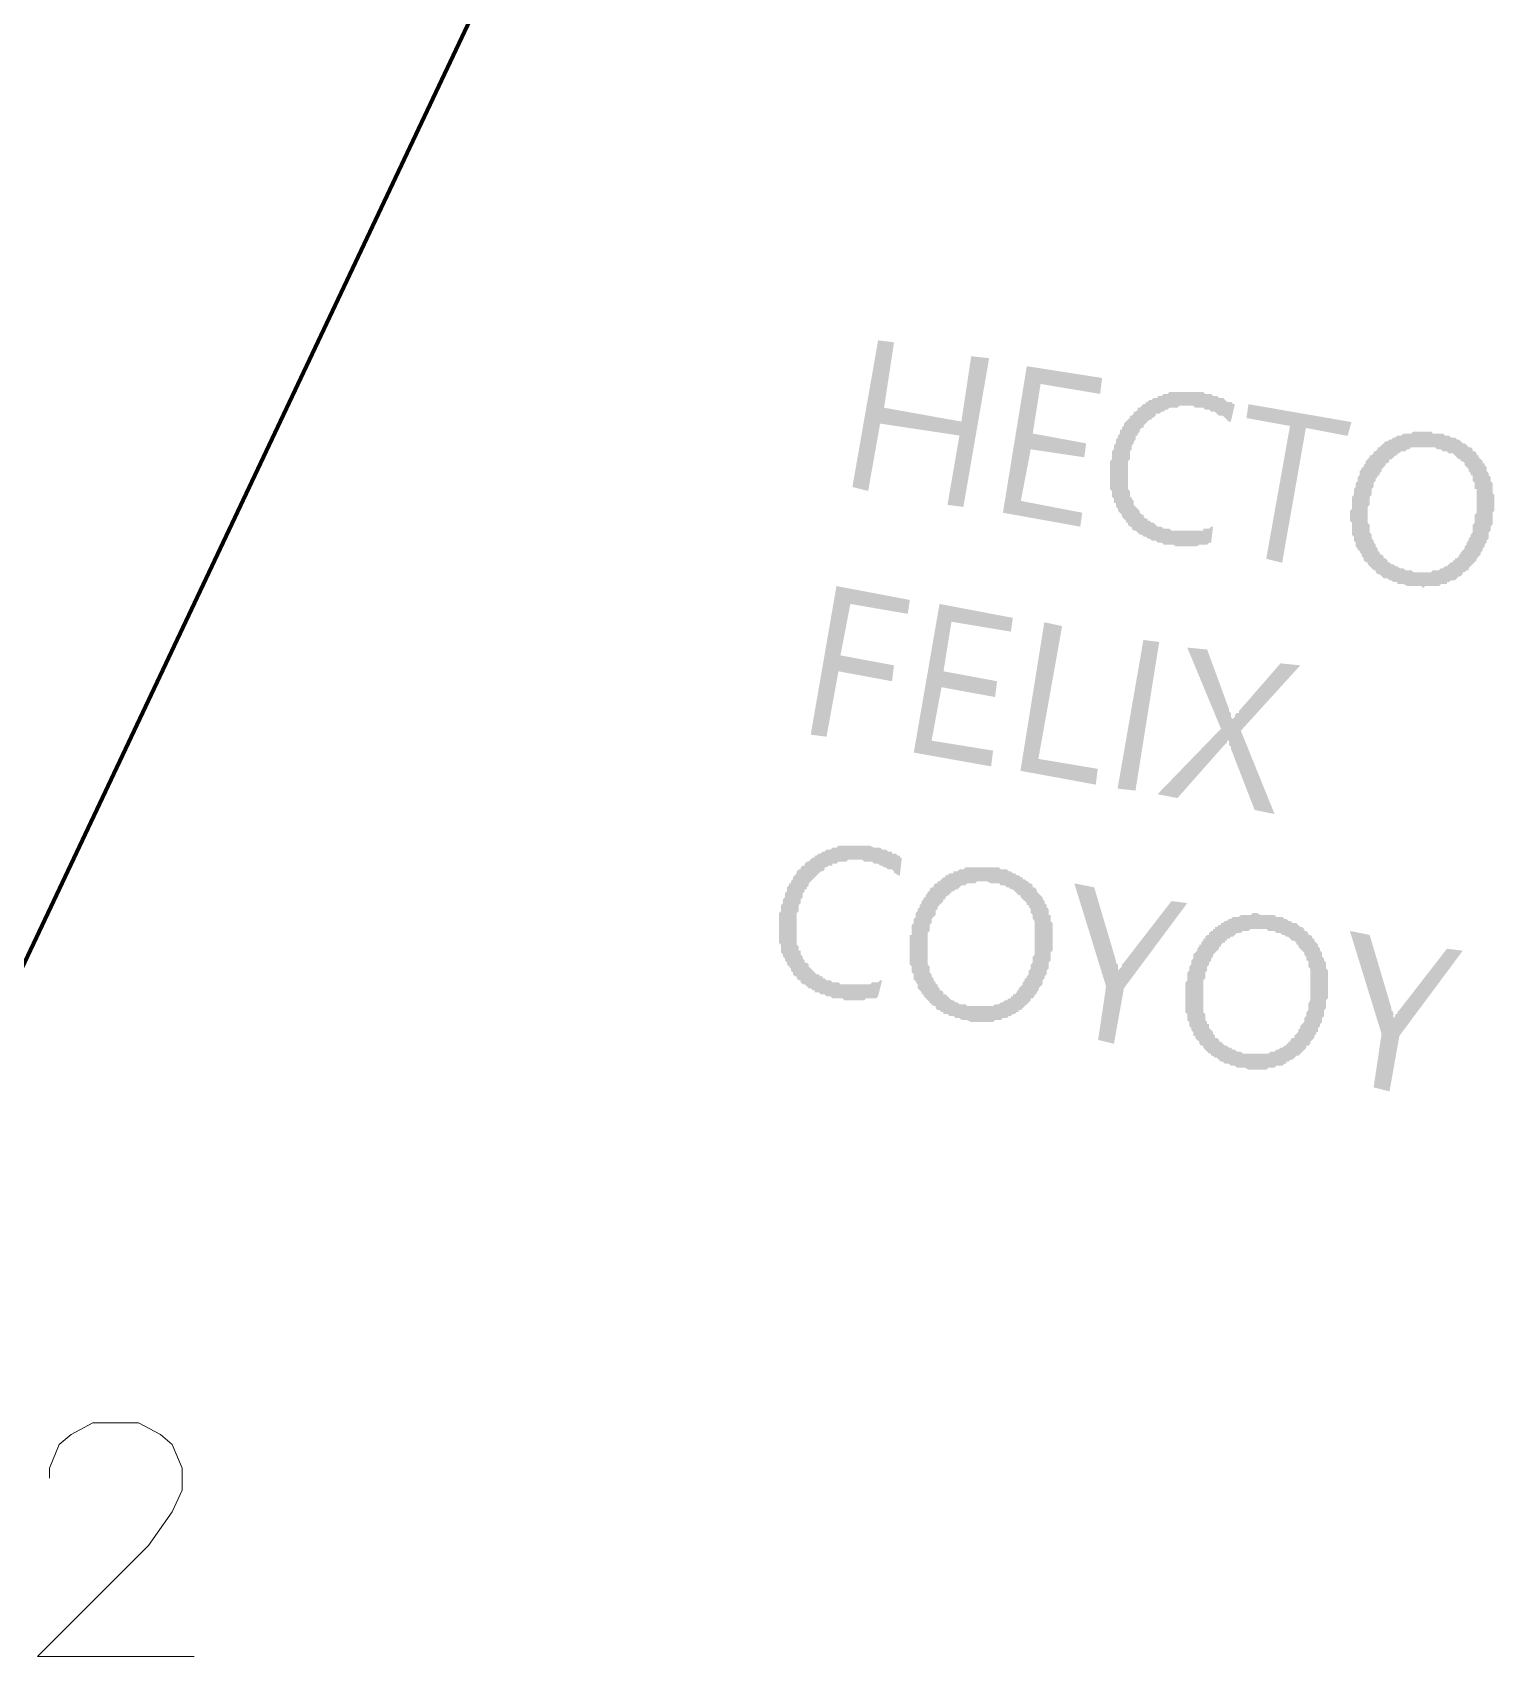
# Model space of a CAD drawing. Header units: millimetres. Extents: x 2402 to 2489, y 1845 to 1977.
# Drawn here: x 2460.9 to 2473.4, y 1920.85 to 1934.74 of the extents above; entities that cross this region are included whole.
import ezdxf

# ---------------------------------------------------------------- set-up
doc = ezdxf.new("R2010")
doc.units = ezdxf.units.MM
doc.layers.add('PDF_0', color=7, linetype='Continuous')
doc.layers.add('PDF_CVL_PUNTO_NUM', color=7, linetype='Continuous')

msp = doc.modelspace()

# ---------------------------------------------------------------- hatches: boundary and pattern name
at = {"layer": 'PDF_0', "transparency": 33554559}
for points in [[(2468.855, 1930.685), (2468.719, 1930.702), (2468.821, 1931.295), (2468.143, 1931.397), (2468.041, 1930.821), (2467.906, 1930.855), (2468.126, 1932.109), (2468.262, 1932.092), (2468.177, 1931.533), (2468.838, 1931.414), (2468.922, 1931.973), (2469.075, 1931.956)], [(2469.854, 1930.516), (2469.193, 1930.635), (2469.397, 1931.888), (2470.041, 1931.787), (2470.024, 1931.651), (2469.515, 1931.736), (2469.448, 1931.312), (2469.905, 1931.228), (2469.888, 1931.109), (2469.431, 1931.177), (2469.346, 1930.736), (2469.871, 1930.635)], [(2470.973, 1930.38), (2470.956, 1930.38), (2470.939, 1930.363), (2470.922, 1930.363), (2470.905, 1930.363), (2470.888, 1930.363), (2470.871, 1930.363), (2470.854, 1930.347), (2470.837, 1930.347), (2470.837, 1930.347), (2470.82, 1930.347), (2470.803, 1930.347), (2470.786, 1930.347), (2470.769, 1930.347), (2470.752, 1930.347), (2470.735, 1930.347), (2470.718, 1930.347), (2470.685, 1930.347), (2470.668, 1930.347), (2470.651, 1930.363), (2470.634, 1930.363), (2470.617, 1930.363), (2470.6, 1930.363), (2470.583, 1930.363), (2470.566, 1930.363), (2470.549, 1930.38), (2470.532, 1930.38), (2470.515, 1930.38), (2470.498, 1930.397), (2470.481, 1930.397), (2470.464, 1930.397), (2470.447, 1930.414), (2470.43, 1930.414), (2470.43, 1930.414), (2470.413, 1930.431), (2470.396, 1930.431), (2470.38, 1930.448), (2470.363, 1930.448), (2470.346, 1930.465), (2470.346, 1930.465), (2470.329, 1930.482), (2470.312, 1930.482), (2470.295, 1930.499), (2470.295, 1930.516), (2470.278, 1930.516), (2470.261, 1930.533), (2470.261, 1930.55), (2470.244, 1930.55), (2470.244, 1930.567), (2470.227, 1930.584), (2470.21, 1930.601), (2470.21, 1930.601), (2470.21, 1930.618), (2470.193, 1930.635), (2470.193, 1930.635), (2470.176, 1930.651), (2470.176, 1930.668), (2470.159, 1930.685), (2470.159, 1930.702), (2470.159, 1930.719), (2470.142, 1930.719), (2470.142, 1930.736), (2470.142, 1930.753), (2470.125, 1930.77), (2470.125, 1930.787), (2470.125, 1930.804), (2470.125, 1930.821), (2470.108, 1930.838), (2470.108, 1930.855), (2470.108, 1930.872), (2470.108, 1930.889), (2470.108, 1930.906), (2470.108, 1930.923), (2470.108, 1930.94), (2470.108, 1930.956), (2470.108, 1930.973), (2470.108, 1930.99), (2470.108, 1931.007), (2470.108, 1931.024), (2470.108, 1931.041), (2470.108, 1931.058), (2470.108, 1931.075), (2470.125, 1931.092), (2470.125, 1931.092), (2470.125, 1931.109), (2470.125, 1931.126), (2470.125, 1931.143), (2470.125, 1931.16), (2470.142, 1931.177), (2470.142, 1931.194), (2470.142, 1931.211), (2470.159, 1931.228), (2470.159, 1931.244), (2470.159, 1931.261), (2470.176, 1931.278), (2470.176, 1931.295), (2470.193, 1931.312), (2470.193, 1931.329), (2470.193, 1931.346), (2470.21, 1931.346), (2470.21, 1931.363), (2470.227, 1931.38), (2470.227, 1931.397), (2470.244, 1931.414), (2470.244, 1931.414), (2470.261, 1931.431), (2470.278, 1931.448), (2470.278, 1931.465), (2470.295, 1931.465), (2470.312, 1931.482), (2470.312, 1931.499), (2470.329, 1931.499), (2470.346, 1931.516), (2470.346, 1931.533), (2470.363, 1931.533), (2470.38, 1931.549), (2470.38, 1931.549), (2470.396, 1931.566), (2470.413, 1931.566), (2470.413, 1931.583), (2470.43, 1931.583), (2470.447, 1931.6), (2470.464, 1931.6), (2470.481, 1931.617), (2470.498, 1931.617), (2470.515, 1931.617), (2470.515, 1931.634), (2470.532, 1931.634), (2470.549, 1931.634), (2470.566, 1931.651), (2470.583, 1931.651), (2470.6, 1931.651), (2470.617, 1931.668), (2470.634, 1931.668), (2470.651, 1931.668), (2470.668, 1931.668), (2470.685, 1931.668), (2470.685, 1931.668), (2470.701, 1931.668), (2470.718, 1931.668), (2470.735, 1931.668), (2470.752, 1931.668), (2470.769, 1931.668), (2470.786, 1931.668), (2470.803, 1931.668), (2470.82, 1931.668), (2470.837, 1931.668), (2470.871, 1931.668), (2470.871, 1931.668), (2470.905, 1931.668), (2470.922, 1931.651), (2470.939, 1931.651), (2470.956, 1931.651), (2470.973, 1931.651), (2470.989, 1931.634), (2471.006, 1931.634), (2471.023, 1931.634), (2471.04, 1931.617), (2471.057, 1931.617), (2471.074, 1931.617), (2471.091, 1931.6), (2471.091, 1931.6), (2471.108, 1931.583), (2471.125, 1931.583), (2471.142, 1931.583), (2471.159, 1931.566), (2471.159, 1931.566), (2471.176, 1931.566), (2471.142, 1931.414), (2471.125, 1931.414), (2471.108, 1931.431), (2471.108, 1931.431), (2471.091, 1931.448), (2471.074, 1931.465), (2471.057, 1931.465), (2471.04, 1931.465), (2471.023, 1931.482), (2471.023, 1931.482), (2471.006, 1931.499), (2470.989, 1931.499), (2470.973, 1931.499), (2470.956, 1931.516), (2470.939, 1931.516), (2470.922, 1931.516), (2470.905, 1931.533), (2470.888, 1931.533), (2470.871, 1931.533), (2470.854, 1931.533), (2470.837, 1931.533), (2470.82, 1931.549), (2470.803, 1931.549), (2470.786, 1931.549), (2470.769, 1931.549), (2470.752, 1931.549), (2470.735, 1931.549), (2470.718, 1931.549), (2470.701, 1931.549), (2470.685, 1931.533), (2470.668, 1931.533), (2470.651, 1931.533), (2470.634, 1931.533), (2470.617, 1931.533), (2470.6, 1931.516), (2470.583, 1931.516), (2470.583, 1931.516), (2470.566, 1931.499), (2470.549, 1931.499), (2470.532, 1931.482), (2470.515, 1931.482), (2470.498, 1931.482), (2470.498, 1931.465), (2470.481, 1931.448), (2470.464, 1931.448), (2470.464, 1931.431), (2470.447, 1931.431), (2470.43, 1931.414), (2470.413, 1931.397), (2470.413, 1931.397), (2470.396, 1931.38), (2470.396, 1931.363), (2470.38, 1931.363), (2470.363, 1931.346), (2470.363, 1931.329), (2470.346, 1931.312), (2470.346, 1931.295), (2470.329, 1931.295), (2470.329, 1931.278), (2470.329, 1931.261), (2470.312, 1931.244), (2470.312, 1931.228), (2470.295, 1931.211), (2470.295, 1931.194), (2470.295, 1931.177), (2470.278, 1931.16), (2470.278, 1931.143), (2470.278, 1931.126), (2470.278, 1931.109), (2470.278, 1931.092), (2470.261, 1931.075), (2470.261, 1931.058), (2470.261, 1931.041), (2470.261, 1931.024), (2470.261, 1931.007), (2470.261, 1930.99), (2470.261, 1930.973), (2470.261, 1930.956), (2470.261, 1930.94), (2470.261, 1930.923), (2470.261, 1930.906), (2470.261, 1930.889), (2470.261, 1930.872), (2470.261, 1930.855), (2470.261, 1930.838), (2470.278, 1930.821), (2470.278, 1930.804), (2470.278, 1930.787), (2470.278, 1930.77), (2470.295, 1930.77), (2470.295, 1930.753), (2470.312, 1930.736), (2470.312, 1930.719), (2470.312, 1930.702), (2470.329, 1930.685), (2470.329, 1930.685), (2470.346, 1930.668), (2470.346, 1930.668), (2470.363, 1930.651), (2470.363, 1930.635), (2470.38, 1930.618), (2470.396, 1930.618), (2470.396, 1930.601), (2470.413, 1930.584), (2470.43, 1930.584), (2470.43, 1930.567), (2470.447, 1930.567), (2470.464, 1930.55), (2470.481, 1930.55), (2470.498, 1930.533), (2470.498, 1930.533), (2470.515, 1930.516), (2470.532, 1930.516), (2470.549, 1930.516), (2470.566, 1930.499), (2470.583, 1930.499), (2470.6, 1930.499), (2470.617, 1930.499), (2470.634, 1930.482), (2470.634, 1930.482), (2470.668, 1930.482), (2470.685, 1930.482), (2470.701, 1930.482), (2470.718, 1930.482), (2470.735, 1930.482), (2470.752, 1930.482), (2470.769, 1930.482), (2470.786, 1930.482), (2470.803, 1930.482), (2470.82, 1930.482), (2470.837, 1930.482), (2470.854, 1930.482), (2470.871, 1930.482), (2470.888, 1930.482), (2470.905, 1930.482), (2470.905, 1930.499), (2470.922, 1930.499), (2470.939, 1930.499), (2470.956, 1930.499), (2470.973, 1930.516), (2470.989, 1930.516)], [(2472.139, 1931.292), (2471.783, 1931.36), (2471.58, 1930.207), (2471.444, 1930.241), (2471.647, 1931.377), (2471.275, 1931.444), (2471.292, 1931.563), (2472.173, 1931.41)], [(2468.38, 1929.77), (2467.889, 1929.855), (2467.804, 1929.415), (2468.262, 1929.33), (2468.245, 1929.194), (2467.787, 1929.279), (2467.685, 1928.72), (2467.55, 1928.737), (2467.77, 1930.008), (2468.397, 1929.889)], [(2469.092, 1928.466), (2468.431, 1928.584), (2468.651, 1929.855), (2469.278, 1929.736), (2469.261, 1929.618), (2468.753, 1929.703), (2468.685, 1929.279), (2469.143, 1929.194), (2469.126, 1929.059), (2468.668, 1929.143), (2468.583, 1928.686), (2469.109, 1928.601)], [(2469.987, 1928.31), (2469.343, 1928.428), (2469.547, 1929.699), (2469.699, 1929.665), (2469.496, 1928.53), (2470.004, 1928.445)], [(2471.515, 1928.059), (2471.345, 1928.093), (2471.142, 1928.618), (2471.142, 1928.635), (2471.125, 1928.652), (2471.125, 1928.669), (2471.125, 1928.686), (2471.125, 1928.686), (2471.108, 1928.686), (2471.108, 1928.686), (2471.108, 1928.669), (2471.091, 1928.652), (2471.074, 1928.635), (2471.074, 1928.635), (2470.685, 1928.195), (2470.515, 1928.228), (2471.057, 1928.788), (2470.769, 1929.482), (2470.939, 1929.465), (2471.125, 1928.957), (2471.125, 1928.94), (2471.142, 1928.923), (2471.142, 1928.923), (2471.142, 1928.906), (2471.142, 1928.889), (2471.159, 1928.872), (2471.159, 1928.872), (2471.176, 1928.889), (2471.176, 1928.906), (2471.193, 1928.923), (2471.21, 1928.923), (2471.21, 1928.94), (2471.227, 1928.957), (2471.227, 1928.957), (2471.566, 1929.347), (2471.735, 1929.33), (2471.227, 1928.771)], [(2468.126, 1926.5), (2468.126, 1926.5), (2468.109, 1926.483), (2468.092, 1926.483), (2468.075, 1926.483), (2468.058, 1926.483), (2468.041, 1926.483), (2468.024, 1926.483), (2468.007, 1926.466), (2467.99, 1926.466), (2467.973, 1926.466), (2467.957, 1926.466), (2467.94, 1926.466), (2467.923, 1926.466), (2467.906, 1926.466), (2467.889, 1926.466), (2467.872, 1926.466), (2467.855, 1926.466), (2467.838, 1926.466), (2467.821, 1926.483), (2467.804, 1926.483), (2467.787, 1926.483), (2467.77, 1926.483), (2467.753, 1926.483), (2467.736, 1926.483), (2467.719, 1926.5), (2467.702, 1926.5), (2467.685, 1926.5), (2467.668, 1926.517), (2467.652, 1926.517), (2467.635, 1926.517), (2467.618, 1926.534), (2467.601, 1926.534), (2467.584, 1926.534), (2467.584, 1926.551), (2467.567, 1926.551), (2467.55, 1926.568), (2467.533, 1926.568), (2467.516, 1926.585), (2467.516, 1926.585), (2467.499, 1926.602), (2467.482, 1926.602), (2467.465, 1926.619), (2467.465, 1926.636), (2467.448, 1926.636), (2467.431, 1926.653), (2467.431, 1926.67), (2467.414, 1926.67), (2467.397, 1926.687), (2467.397, 1926.704), (2467.38, 1926.72), (2467.38, 1926.72), (2467.38, 1926.737), (2467.364, 1926.754), (2467.364, 1926.754), (2467.347, 1926.771), (2467.347, 1926.788), (2467.33, 1926.805), (2467.33, 1926.822), (2467.313, 1926.839), (2467.313, 1926.839), (2467.313, 1926.856), (2467.296, 1926.873), (2467.296, 1926.89), (2467.296, 1926.907), (2467.296, 1926.924), (2467.296, 1926.941), (2467.279, 1926.958), (2467.279, 1926.975), (2467.279, 1926.992), (2467.279, 1927.009), (2467.279, 1927.025), (2467.279, 1927.042), (2467.279, 1927.059), (2467.279, 1927.076), (2467.279, 1927.093), (2467.279, 1927.11), (2467.279, 1927.127), (2467.279, 1927.144), (2467.279, 1927.161), (2467.279, 1927.178), (2467.279, 1927.195), (2467.279, 1927.212), (2467.279, 1927.212), (2467.296, 1927.229), (2467.296, 1927.246), (2467.296, 1927.263), (2467.296, 1927.28), (2467.313, 1927.297), (2467.313, 1927.313), (2467.313, 1927.33), (2467.33, 1927.347), (2467.33, 1927.364), (2467.33, 1927.381), (2467.347, 1927.398), (2467.347, 1927.415), (2467.347, 1927.432), (2467.364, 1927.449), (2467.364, 1927.466), (2467.38, 1927.466), (2467.38, 1927.483), (2467.397, 1927.5), (2467.397, 1927.517), (2467.414, 1927.534), (2467.414, 1927.534), (2467.431, 1927.551), (2467.431, 1927.568), (2467.448, 1927.585), (2467.465, 1927.585), (2467.465, 1927.602), (2467.482, 1927.618), (2467.499, 1927.618), (2467.499, 1927.635), (2467.516, 1927.652), (2467.533, 1927.652), (2467.55, 1927.669), (2467.55, 1927.669), (2467.567, 1927.686), (2467.584, 1927.686), (2467.584, 1927.703), (2467.601, 1927.703), (2467.618, 1927.72), (2467.635, 1927.72), (2467.652, 1927.737), (2467.652, 1927.737), (2467.668, 1927.737), (2467.685, 1927.754), (2467.702, 1927.754), (2467.719, 1927.754), (2467.736, 1927.771), (2467.753, 1927.771), (2467.77, 1927.771), (2467.787, 1927.788), (2467.804, 1927.788), (2467.804, 1927.788), (2467.821, 1927.788), (2467.838, 1927.788), (2467.855, 1927.788), (2467.872, 1927.788), (2467.889, 1927.788), (2467.906, 1927.788), (2467.923, 1927.788), (2467.94, 1927.788), (2467.957, 1927.788), (2467.973, 1927.788), (2467.99, 1927.788), (2468.007, 1927.788), (2468.024, 1927.788), (2468.041, 1927.788), (2468.058, 1927.788), (2468.092, 1927.771), (2468.109, 1927.771), (2468.126, 1927.771), (2468.143, 1927.771), (2468.16, 1927.754), (2468.177, 1927.754), (2468.194, 1927.754), (2468.211, 1927.737), (2468.228, 1927.737), (2468.245, 1927.737), (2468.245, 1927.72), (2468.262, 1927.72), (2468.278, 1927.72), (2468.295, 1927.703), (2468.312, 1927.703), (2468.312, 1927.686), (2468.329, 1927.686), (2468.329, 1927.686), (2468.312, 1927.534), (2468.295, 1927.534), (2468.278, 1927.551), (2468.262, 1927.551), (2468.262, 1927.568), (2468.245, 1927.585), (2468.228, 1927.585), (2468.211, 1927.585), (2468.194, 1927.602), (2468.177, 1927.602), (2468.16, 1927.618), (2468.16, 1927.618), (2468.143, 1927.618), (2468.126, 1927.635), (2468.109, 1927.635), (2468.092, 1927.635), (2468.075, 1927.652), (2468.058, 1927.652), (2468.041, 1927.652), (2468.024, 1927.652), (2468.007, 1927.652), (2467.99, 1927.669), (2467.973, 1927.669), (2467.957, 1927.669), (2467.94, 1927.669), (2467.923, 1927.669), (2467.906, 1927.669), (2467.889, 1927.669), (2467.872, 1927.669), (2467.855, 1927.652), (2467.838, 1927.652), (2467.821, 1927.652), (2467.804, 1927.652), (2467.787, 1927.652), (2467.77, 1927.635), (2467.753, 1927.635), (2467.736, 1927.635), (2467.736, 1927.618), (2467.719, 1927.618), (2467.702, 1927.618), (2467.685, 1927.602), (2467.668, 1927.602), (2467.668, 1927.585), (2467.652, 1927.568), (2467.635, 1927.568), (2467.618, 1927.551), (2467.618, 1927.551), (2467.601, 1927.534), (2467.584, 1927.517), (2467.584, 1927.517), (2467.567, 1927.5), (2467.55, 1927.483), (2467.55, 1927.483), (2467.533, 1927.466), (2467.533, 1927.449), (2467.516, 1927.432), (2467.516, 1927.415), (2467.499, 1927.415), (2467.499, 1927.398), (2467.482, 1927.381), (2467.482, 1927.364), (2467.482, 1927.347), (2467.465, 1927.33), (2467.465, 1927.313), (2467.465, 1927.297), (2467.448, 1927.28), (2467.448, 1927.263), (2467.448, 1927.246), (2467.448, 1927.229), (2467.431, 1927.212), (2467.431, 1927.195), (2467.431, 1927.178), (2467.431, 1927.161), (2467.431, 1927.144), (2467.431, 1927.127), (2467.431, 1927.11), (2467.431, 1927.093), (2467.431, 1927.076), (2467.431, 1927.059), (2467.431, 1927.042), (2467.431, 1927.025), (2467.431, 1927.009), (2467.431, 1926.992), (2467.431, 1926.975), (2467.431, 1926.958), (2467.431, 1926.941), (2467.448, 1926.924), (2467.448, 1926.907), (2467.448, 1926.89), (2467.465, 1926.89), (2467.465, 1926.873), (2467.465, 1926.856), (2467.482, 1926.839), (2467.482, 1926.822), (2467.499, 1926.805), (2467.499, 1926.805), (2467.499, 1926.788), (2467.516, 1926.788), (2467.533, 1926.771), (2467.533, 1926.754), (2467.55, 1926.737), (2467.55, 1926.737), (2467.567, 1926.72), (2467.584, 1926.704), (2467.584, 1926.704), (2467.601, 1926.687), (2467.618, 1926.687), (2467.635, 1926.67), (2467.652, 1926.67), (2467.652, 1926.653), (2467.668, 1926.653), (2467.685, 1926.636), (2467.702, 1926.636), (2467.719, 1926.636), (2467.736, 1926.619), (2467.753, 1926.619), (2467.77, 1926.619), (2467.787, 1926.619), (2467.804, 1926.602), (2467.804, 1926.602), (2467.821, 1926.602), (2467.838, 1926.602), (2467.872, 1926.602), (2467.889, 1926.602), (2467.906, 1926.602), (2467.923, 1926.602), (2467.94, 1926.602), (2467.957, 1926.602), (2467.973, 1926.602), (2467.99, 1926.602), (2468.007, 1926.602), (2468.024, 1926.602), (2468.024, 1926.602), (2468.041, 1926.602), (2468.058, 1926.602), (2468.075, 1926.619), (2468.092, 1926.619), (2468.109, 1926.619), (2468.126, 1926.619), (2468.143, 1926.636), (2468.16, 1926.636)], [(2470.769, 1927.297), (2470.227, 1926.568), (2470.142, 1926.094), (2470.007, 1926.127), (2470.075, 1926.585), (2469.803, 1927.466), (2469.973, 1927.432), (2470.159, 1926.805), (2470.159, 1926.788), (2470.159, 1926.788), (2470.176, 1926.771), (2470.176, 1926.737), (2470.176, 1926.721), (2470.176, 1926.721), (2470.193, 1926.737), (2470.193, 1926.737), (2470.21, 1926.754), (2470.21, 1926.771), (2470.227, 1926.788), (2470.634, 1927.314)], [(2473.124, 1926.89), (2472.582, 1926.161), (2472.498, 1925.687), (2472.362, 1925.721), (2472.43, 1926.178), (2472.159, 1927.059), (2472.328, 1927.025), (2472.514, 1926.399), (2472.514, 1926.399), (2472.514, 1926.382), (2472.531, 1926.365), (2472.531, 1926.348), (2472.531, 1926.314), (2472.531, 1926.314), (2472.548, 1926.331), (2472.548, 1926.348), (2472.565, 1926.348), (2472.565, 1926.365), (2472.582, 1926.382), (2472.989, 1926.907)]]:
    msp.add_hatch(color=256, dxfattribs=at).paths.add_polyline_path(points)
h = msp.add_hatch(color=256, dxfattribs=at)
h.paths.add_polyline_path([(2472.176, 1930.753), (2472.176, 1930.77), (2472.193, 1930.787), (2472.193, 1930.804), (2472.193, 1930.821), (2472.193, 1930.838), (2472.209, 1930.855), (2472.209, 1930.872), (2472.209, 1930.889), (2472.226, 1930.906), (2472.226, 1930.923), (2472.226, 1930.94), (2472.243, 1930.956), (2472.243, 1930.973), (2472.243, 1930.99), (2472.26, 1931.007), (2472.26, 1931.024), (2472.277, 1931.024), (2472.277, 1931.041), (2472.294, 1931.058), (2472.294, 1931.075), (2472.311, 1931.092), (2472.311, 1931.092), (2472.328, 1931.109), (2472.328, 1931.126), (2472.345, 1931.126), (2472.362, 1931.143), (2472.362, 1931.16), (2472.379, 1931.16), (2472.396, 1931.177), (2472.396, 1931.194), (2472.413, 1931.194), (2472.43, 1931.211), (2472.43, 1931.211), (2472.447, 1931.228), (2472.447, 1931.228), (2472.464, 1931.245), (2472.481, 1931.245), (2472.497, 1931.261), (2472.514, 1931.261), (2472.514, 1931.261), (2472.531, 1931.278), (2472.548, 1931.278), (2472.565, 1931.295), (2472.582, 1931.295), (2472.599, 1931.295), (2472.616, 1931.312), (2472.633, 1931.312), (2472.633, 1931.312), (2472.65, 1931.312), (2472.667, 1931.312), (2472.684, 1931.312), (2472.701, 1931.329), (2472.718, 1931.329), (2472.735, 1931.329), (2472.752, 1931.329), (2472.769, 1931.329), (2472.786, 1931.329), (2472.802, 1931.329), (2472.819, 1931.329), (2472.836, 1931.329), (2472.853, 1931.329), (2472.87, 1931.312), (2472.887, 1931.312), (2472.904, 1931.312), (2472.921, 1931.312), (2472.938, 1931.312), (2472.955, 1931.312), (2472.972, 1931.295), (2472.989, 1931.295), (2473.006, 1931.295), (2473.023, 1931.278), (2473.04, 1931.278), (2473.057, 1931.278), (2473.074, 1931.261), (2473.091, 1931.261), (2473.107, 1931.245), (2473.107, 1931.245), (2473.124, 1931.228), (2473.141, 1931.228), (2473.158, 1931.211), (2473.158, 1931.211), (2473.175, 1931.194), (2473.192, 1931.194), (2473.209, 1931.177), (2473.209, 1931.16), (2473.226, 1931.16), (2473.243, 1931.143), (2473.243, 1931.126), (2473.26, 1931.126), (2473.26, 1931.109), (2473.277, 1931.092), (2473.294, 1931.075), (2473.294, 1931.058), (2473.294, 1931.058), (2473.311, 1931.058), (2473.311, 1931.041), (2473.328, 1931.024), (2473.328, 1931.007), (2473.328, 1930.99), (2473.345, 1930.973), (2473.345, 1930.973), (2473.345, 1930.956), (2473.362, 1930.94), (2473.362, 1930.923), (2473.362, 1930.906), (2473.379, 1930.889), (2473.379, 1930.872), (2473.379, 1930.855), (2473.379, 1930.838), (2473.379, 1930.821), (2473.379, 1930.804), (2473.395, 1930.787), (2473.395, 1930.77), (2473.395, 1930.77), (2473.395, 1930.753), (2473.395, 1930.719), (2473.395, 1930.702), (2473.395, 1930.685), (2473.395, 1930.668), (2473.395, 1930.651), (2473.379, 1930.635), (2473.379, 1930.618), (2473.379, 1930.601), (2473.379, 1930.584), (2473.379, 1930.584), (2473.379, 1930.567), (2473.379, 1930.533), (2473.362, 1930.516), (2473.362, 1930.499), (2473.362, 1930.482), (2473.345, 1930.465), (2473.345, 1930.448), (2473.345, 1930.431), (2473.345, 1930.414), (2473.328, 1930.397), (2473.328, 1930.38), (2473.311, 1930.363), (2473.311, 1930.363), (2473.311, 1930.347), (2473.294, 1930.33), (2473.294, 1930.313), (2473.277, 1930.296), (2473.277, 1930.279), (2473.26, 1930.262), (2473.26, 1930.262), (2473.243, 1930.245), (2473.243, 1930.228), (2473.226, 1930.211), (2473.226, 1930.211), (2473.209, 1930.194), (2473.192, 1930.177), (2473.192, 1930.177), (2473.175, 1930.16), (2473.175, 1930.143), (2473.158, 1930.143), (2473.141, 1930.126), (2473.141, 1930.126), (2473.124, 1930.126), (2473.124, 1930.109), (2473.107, 1930.092), (2473.091, 1930.092), (2473.074, 1930.075), (2473.074, 1930.075), (2473.057, 1930.058), (2473.04, 1930.058), (2473.023, 1930.058), (2473.006, 1930.042), (2472.989, 1930.042), (2472.989, 1930.025), (2472.972, 1930.025), (2472.955, 1930.025), (2472.938, 1930.025), (2472.921, 1930.008), (2472.904, 1930.008), (2472.887, 1930.008), (2472.87, 1930.008), (2472.853, 1930.008), (2472.836, 1930.008), (2472.819, 1930.008), (2472.802, 1930.008), (2472.786, 1929.991), (2472.769, 1930.008), (2472.752, 1930.008), (2472.735, 1930.008), (2472.718, 1930.008), (2472.701, 1930.008), (2472.684, 1930.008), (2472.667, 1930.008), (2472.667, 1930.008), (2472.65, 1930.008), (2472.616, 1930.025), (2472.599, 1930.025), (2472.582, 1930.025), (2472.565, 1930.025), (2472.565, 1930.042), (2472.548, 1930.042), (2472.531, 1930.042), (2472.514, 1930.058), (2472.497, 1930.058), (2472.481, 1930.075), (2472.464, 1930.075), (2472.447, 1930.075), (2472.43, 1930.092), (2472.43, 1930.092), (2472.413, 1930.109), (2472.396, 1930.109), (2472.379, 1930.126), (2472.379, 1930.143), (2472.362, 1930.143), (2472.345, 1930.16), (2472.345, 1930.16), (2472.328, 1930.177), (2472.311, 1930.194), (2472.311, 1930.211), (2472.294, 1930.211), (2472.277, 1930.228), (2472.277, 1930.245), (2472.26, 1930.262), (2472.26, 1930.262), (2472.26, 1930.279), (2472.243, 1930.296), (2472.243, 1930.313), (2472.226, 1930.313), (2472.226, 1930.33), (2472.209, 1930.347), (2472.209, 1930.363), (2472.209, 1930.38), (2472.193, 1930.397), (2472.193, 1930.414), (2472.193, 1930.414), (2472.193, 1930.431), (2472.176, 1930.448), (2472.176, 1930.465), (2472.176, 1930.482), (2472.176, 1930.499), (2472.176, 1930.516), (2472.176, 1930.533), (2472.176, 1930.55), (2472.159, 1930.567), (2472.159, 1930.584), (2472.159, 1930.601), (2472.159, 1930.618), (2472.159, 1930.635), (2472.159, 1930.651), (2472.176, 1930.668), (2472.176, 1930.685), (2472.176, 1930.702), (2472.176, 1930.719), (2472.176, 1930.736), (2472.176, 1930.753)], flags=0)
h.paths.add_polyline_path([(2472.328, 1930.736), (2472.328, 1930.719), (2472.328, 1930.702), (2472.311, 1930.685), (2472.311, 1930.668), (2472.311, 1930.651), (2472.311, 1930.635), (2472.311, 1930.618), (2472.311, 1930.601), (2472.311, 1930.584), (2472.311, 1930.567), (2472.311, 1930.55), (2472.328, 1930.533), (2472.328, 1930.516), (2472.328, 1930.499), (2472.328, 1930.482), (2472.328, 1930.465), (2472.345, 1930.448), (2472.345, 1930.431), (2472.345, 1930.414), (2472.345, 1930.414), (2472.362, 1930.397), (2472.362, 1930.38), (2472.379, 1930.363), (2472.379, 1930.347), (2472.379, 1930.347), (2472.396, 1930.33), (2472.396, 1930.313), (2472.413, 1930.296), (2472.413, 1930.279), (2472.43, 1930.279), (2472.447, 1930.262), (2472.447, 1930.245), (2472.464, 1930.245), (2472.481, 1930.228), (2472.481, 1930.211), (2472.497, 1930.211), (2472.514, 1930.194), (2472.531, 1930.194), (2472.548, 1930.177), (2472.548, 1930.177), (2472.565, 1930.177), (2472.582, 1930.16), (2472.599, 1930.16), (2472.616, 1930.16), (2472.633, 1930.143), (2472.65, 1930.143), (2472.667, 1930.143), (2472.684, 1930.143), (2472.701, 1930.126), (2472.718, 1930.126), (2472.735, 1930.126), (2472.752, 1930.126), (2472.769, 1930.126), (2472.786, 1930.126), (2472.802, 1930.126), (2472.819, 1930.126), (2472.836, 1930.126), (2472.853, 1930.126), (2472.87, 1930.143), (2472.887, 1930.143), (2472.904, 1930.143), (2472.921, 1930.143), (2472.938, 1930.16), (2472.938, 1930.16), (2472.955, 1930.16), (2472.972, 1930.177), (2472.989, 1930.177), (2473.006, 1930.194), (2473.006, 1930.194), (2473.023, 1930.211), (2473.04, 1930.211), (2473.04, 1930.228), (2473.057, 1930.228), (2473.057, 1930.245), (2473.074, 1930.245), (2473.091, 1930.262), (2473.091, 1930.279), (2473.107, 1930.279), (2473.107, 1930.296), (2473.124, 1930.313), (2473.141, 1930.33), (2473.141, 1930.33), (2473.141, 1930.347), (2473.158, 1930.363), (2473.158, 1930.38), (2473.175, 1930.397), (2473.175, 1930.414), (2473.192, 1930.431), (2473.192, 1930.431), (2473.192, 1930.448), (2473.209, 1930.465), (2473.209, 1930.482), (2473.209, 1930.516), (2473.209, 1930.533), (2473.226, 1930.55), (2473.226, 1930.567), (2473.226, 1930.584), (2473.226, 1930.601), (2473.226, 1930.618), (2473.243, 1930.635), (2473.243, 1930.651), (2473.243, 1930.668), (2473.243, 1930.702), (2473.243, 1930.719), (2473.243, 1930.736), (2473.243, 1930.753), (2473.243, 1930.77), (2473.243, 1930.787), (2473.243, 1930.804), (2473.243, 1930.821), (2473.243, 1930.838), (2473.226, 1930.838), (2473.226, 1930.855), (2473.226, 1930.872), (2473.226, 1930.889), (2473.209, 1930.906), (2473.209, 1930.923), (2473.209, 1930.94), (2473.209, 1930.956), (2473.192, 1930.956), (2473.192, 1930.973), (2473.175, 1930.99), (2473.175, 1930.99), (2473.175, 1931.007), (2473.158, 1931.024), (2473.158, 1931.024), (2473.141, 1931.041), (2473.141, 1931.058), (2473.124, 1931.075), (2473.107, 1931.075), (2473.107, 1931.092), (2473.091, 1931.092), (2473.074, 1931.109), (2473.057, 1931.126), (2473.057, 1931.126), (2473.04, 1931.143), (2473.023, 1931.143), (2473.006, 1931.143), (2472.989, 1931.16), (2472.972, 1931.16), (2472.955, 1931.16), (2472.938, 1931.177), (2472.921, 1931.177), (2472.904, 1931.177), (2472.887, 1931.194), (2472.87, 1931.194), (2472.853, 1931.194), (2472.836, 1931.194), (2472.819, 1931.194), (2472.802, 1931.194), (2472.786, 1931.194), (2472.769, 1931.194), (2472.752, 1931.194), (2472.735, 1931.194), (2472.718, 1931.194), (2472.701, 1931.194), (2472.684, 1931.194), (2472.667, 1931.177), (2472.667, 1931.177), (2472.65, 1931.177), (2472.633, 1931.16), (2472.616, 1931.16), (2472.599, 1931.16), (2472.582, 1931.143), (2472.565, 1931.143), (2472.565, 1931.126), (2472.548, 1931.126), (2472.531, 1931.109), (2472.514, 1931.092), (2472.514, 1931.092), (2472.497, 1931.092), (2472.497, 1931.075), (2472.481, 1931.058), (2472.464, 1931.058), (2472.464, 1931.041), (2472.447, 1931.024), (2472.447, 1931.024), (2472.43, 1931.007), (2472.43, 1930.99), (2472.413, 1930.973), (2472.413, 1930.956), (2472.396, 1930.956), (2472.396, 1930.94), (2472.379, 1930.923), (2472.379, 1930.906), (2472.362, 1930.889), (2472.362, 1930.872), (2472.362, 1930.855), (2472.345, 1930.838), (2472.345, 1930.821), (2472.345, 1930.804), (2472.345, 1930.787), (2472.328, 1930.77), (2472.328, 1930.753), (2472.328, 1930.736)], flags=0)
h = msp.add_hatch(color=256, dxfattribs=at)
h.paths.add_polyline_path([(2468.414, 1927.025), (2468.414, 1927.059), (2468.414, 1927.076), (2468.414, 1927.093), (2468.414, 1927.11), (2468.431, 1927.127), (2468.431, 1927.144), (2468.431, 1927.161), (2468.448, 1927.178), (2468.448, 1927.195), (2468.448, 1927.212), (2468.465, 1927.229), (2468.465, 1927.246), (2468.465, 1927.246), (2468.482, 1927.263), (2468.482, 1927.28), (2468.499, 1927.297), (2468.499, 1927.314), (2468.516, 1927.33), (2468.516, 1927.347), (2468.533, 1927.347), (2468.533, 1927.364), (2468.55, 1927.381), (2468.55, 1927.398), (2468.566, 1927.398), (2468.566, 1927.415), (2468.583, 1927.432), (2468.6, 1927.432), (2468.6, 1927.449), (2468.617, 1927.466), (2468.634, 1927.466), (2468.634, 1927.483), (2468.651, 1927.483), (2468.651, 1927.483), (2468.668, 1927.5), (2468.685, 1927.517), (2468.702, 1927.517), (2468.702, 1927.534), (2468.719, 1927.534), (2468.736, 1927.551), (2468.753, 1927.551), (2468.77, 1927.551), (2468.77, 1927.568), (2468.787, 1927.568), (2468.804, 1927.568), (2468.821, 1927.585), (2468.838, 1927.585), (2468.855, 1927.585), (2468.871, 1927.602), (2468.888, 1927.602), (2468.905, 1927.602), (2468.922, 1927.602), (2468.939, 1927.602), (2468.956, 1927.602), (2468.973, 1927.602), (2468.973, 1927.602), (2468.99, 1927.602), (2469.007, 1927.602), (2469.041, 1927.602), (2469.058, 1927.602), (2469.075, 1927.602), (2469.092, 1927.602), (2469.109, 1927.602), (2469.126, 1927.602), (2469.126, 1927.602), (2469.16, 1927.602), (2469.176, 1927.585), (2469.193, 1927.585), (2469.21, 1927.585), (2469.227, 1927.585), (2469.244, 1927.568), (2469.244, 1927.568), (2469.261, 1927.568), (2469.278, 1927.551), (2469.295, 1927.551), (2469.312, 1927.534), (2469.329, 1927.534), (2469.346, 1927.517), (2469.363, 1927.517), (2469.363, 1927.5), (2469.38, 1927.5), (2469.397, 1927.483), (2469.414, 1927.483), (2469.414, 1927.466), (2469.431, 1927.466), (2469.448, 1927.449), (2469.448, 1927.432), (2469.464, 1927.432), (2469.481, 1927.415), (2469.481, 1927.398), (2469.498, 1927.381), (2469.498, 1927.381), (2469.515, 1927.364), (2469.532, 1927.347), (2469.532, 1927.347), (2469.532, 1927.33), (2469.549, 1927.314), (2469.549, 1927.297), (2469.549, 1927.297), (2469.566, 1927.28), (2469.566, 1927.263), (2469.583, 1927.246), (2469.583, 1927.229), (2469.583, 1927.212), (2469.583, 1927.195), (2469.6, 1927.195), (2469.6, 1927.178), (2469.6, 1927.161), (2469.6, 1927.144), (2469.617, 1927.127), (2469.617, 1927.11), (2469.617, 1927.093), (2469.617, 1927.076), (2469.617, 1927.059), (2469.617, 1927.042), (2469.617, 1927.025), (2469.617, 1927.009), (2469.617, 1926.992), (2469.617, 1926.975), (2469.617, 1926.958), (2469.617, 1926.941), (2469.617, 1926.924), (2469.617, 1926.907), (2469.617, 1926.89), (2469.6, 1926.873), (2469.6, 1926.856), (2469.6, 1926.839), (2469.6, 1926.822), (2469.6, 1926.805), (2469.583, 1926.788), (2469.583, 1926.771), (2469.583, 1926.754), (2469.583, 1926.737), (2469.566, 1926.72), (2469.566, 1926.704), (2469.566, 1926.687), (2469.549, 1926.67), (2469.549, 1926.653), (2469.532, 1926.636), (2469.532, 1926.619), (2469.532, 1926.602), (2469.515, 1926.585), (2469.515, 1926.585), (2469.498, 1926.568), (2469.498, 1926.551), (2469.481, 1926.534), (2469.481, 1926.517), (2469.464, 1926.517), (2469.464, 1926.5), (2469.448, 1926.483), (2469.431, 1926.483), (2469.431, 1926.466), (2469.414, 1926.449), (2469.414, 1926.449), (2469.397, 1926.432), (2469.38, 1926.416), (2469.38, 1926.416), (2469.363, 1926.399), (2469.363, 1926.399), (2469.346, 1926.382), (2469.329, 1926.382), (2469.329, 1926.365), (2469.312, 1926.365), (2469.295, 1926.348), (2469.278, 1926.348), (2469.261, 1926.331), (2469.261, 1926.331), (2469.244, 1926.331), (2469.227, 1926.314), (2469.21, 1926.314), (2469.193, 1926.314), (2469.176, 1926.297), (2469.16, 1926.297), (2469.143, 1926.297), (2469.126, 1926.297), (2469.126, 1926.297), (2469.109, 1926.28), (2469.092, 1926.28), (2469.075, 1926.28), (2469.058, 1926.28), (2469.041, 1926.28), (2469.024, 1926.28), (2469.007, 1926.28), (2468.99, 1926.28), (2468.973, 1926.28), (2468.956, 1926.28), (2468.939, 1926.28), (2468.922, 1926.28), (2468.888, 1926.297), (2468.888, 1926.297), (2468.871, 1926.297), (2468.855, 1926.297), (2468.838, 1926.297), (2468.821, 1926.314), (2468.804, 1926.314), (2468.787, 1926.314), (2468.77, 1926.331), (2468.753, 1926.331), (2468.736, 1926.331), (2468.719, 1926.348), (2468.702, 1926.348), (2468.685, 1926.348), (2468.685, 1926.365), (2468.668, 1926.365), (2468.651, 1926.382), (2468.634, 1926.382), (2468.617, 1926.399), (2468.617, 1926.416), (2468.6, 1926.416), (2468.583, 1926.432), (2468.583, 1926.432), (2468.566, 1926.449), (2468.55, 1926.466), (2468.55, 1926.466), (2468.533, 1926.483), (2468.516, 1926.5), (2468.516, 1926.517), (2468.499, 1926.517), (2468.499, 1926.534), (2468.482, 1926.551), (2468.482, 1926.551), (2468.465, 1926.568), (2468.465, 1926.585), (2468.465, 1926.602), (2468.448, 1926.619), (2468.448, 1926.636), (2468.431, 1926.636), (2468.431, 1926.653), (2468.431, 1926.67), (2468.431, 1926.687), (2468.414, 1926.704), (2468.414, 1926.72), (2468.414, 1926.737), (2468.414, 1926.754), (2468.397, 1926.771), (2468.397, 1926.788), (2468.397, 1926.805), (2468.397, 1926.822), (2468.397, 1926.822), (2468.397, 1926.839), (2468.397, 1926.856), (2468.397, 1926.873), (2468.397, 1926.89), (2468.397, 1926.924), (2468.397, 1926.941), (2468.397, 1926.958), (2468.397, 1926.975), (2468.397, 1926.992), (2468.397, 1927.009), (2468.397, 1927.025), (2468.414, 1927.025)], flags=0)
h.paths.add_polyline_path([(2468.55, 1927.025), (2468.55, 1927.009), (2468.55, 1926.992), (2468.55, 1926.958), (2468.55, 1926.941), (2468.55, 1926.924), (2468.55, 1926.907), (2468.55, 1926.89), (2468.55, 1926.873), (2468.55, 1926.856), (2468.55, 1926.839), (2468.55, 1926.822), (2468.55, 1926.805), (2468.55, 1926.788), (2468.55, 1926.788), (2468.55, 1926.771), (2468.566, 1926.754), (2468.566, 1926.737), (2468.566, 1926.72), (2468.566, 1926.704), (2468.583, 1926.687), (2468.583, 1926.67), (2468.6, 1926.653), (2468.6, 1926.653), (2468.6, 1926.636), (2468.617, 1926.619), (2468.617, 1926.602), (2468.634, 1926.602), (2468.634, 1926.585), (2468.651, 1926.568), (2468.651, 1926.551), (2468.668, 1926.551), (2468.685, 1926.534), (2468.685, 1926.517), (2468.702, 1926.517), (2468.719, 1926.5), (2468.736, 1926.483), (2468.736, 1926.483), (2468.753, 1926.466), (2468.77, 1926.466), (2468.787, 1926.449), (2468.804, 1926.449), (2468.804, 1926.449), (2468.821, 1926.432), (2468.838, 1926.432), (2468.855, 1926.432), (2468.871, 1926.432), (2468.888, 1926.416), (2468.905, 1926.416), (2468.922, 1926.416), (2468.939, 1926.416), (2468.956, 1926.416), (2468.973, 1926.416), (2468.99, 1926.416), (2469.007, 1926.416), (2469.024, 1926.416), (2469.041, 1926.416), (2469.058, 1926.416), (2469.075, 1926.416), (2469.092, 1926.416), (2469.109, 1926.416), (2469.126, 1926.432), (2469.143, 1926.432), (2469.16, 1926.432), (2469.176, 1926.449), (2469.193, 1926.449), (2469.193, 1926.449), (2469.21, 1926.466), (2469.227, 1926.466), (2469.244, 1926.483), (2469.261, 1926.483), (2469.261, 1926.5), (2469.278, 1926.5), (2469.278, 1926.517), (2469.295, 1926.517), (2469.312, 1926.534), (2469.312, 1926.551), (2469.329, 1926.551), (2469.329, 1926.568), (2469.346, 1926.585), (2469.346, 1926.585), (2469.363, 1926.602), (2469.363, 1926.619), (2469.38, 1926.636), (2469.38, 1926.653), (2469.397, 1926.653), (2469.397, 1926.67), (2469.414, 1926.687), (2469.414, 1926.704), (2469.414, 1926.72), (2469.431, 1926.737), (2469.431, 1926.754), (2469.431, 1926.771), (2469.448, 1926.788), (2469.448, 1926.805), (2469.448, 1926.822), (2469.448, 1926.839), (2469.464, 1926.856), (2469.464, 1926.89), (2469.464, 1926.907), (2469.464, 1926.924), (2469.464, 1926.941), (2469.464, 1926.958), (2469.464, 1926.975), (2469.464, 1926.992), (2469.464, 1927.009), (2469.464, 1927.025), (2469.464, 1927.042), (2469.464, 1927.059), (2469.464, 1927.076), (2469.464, 1927.093), (2469.464, 1927.11), (2469.464, 1927.127), (2469.464, 1927.144), (2469.448, 1927.161), (2469.448, 1927.178), (2469.448, 1927.195), (2469.448, 1927.195), (2469.431, 1927.212), (2469.431, 1927.229), (2469.431, 1927.246), (2469.414, 1927.263), (2469.414, 1927.263), (2469.414, 1927.28), (2469.397, 1927.28), (2469.397, 1927.297), (2469.38, 1927.314), (2469.363, 1927.33), (2469.363, 1927.33), (2469.346, 1927.347), (2469.346, 1927.364), (2469.329, 1927.364), (2469.312, 1927.381), (2469.295, 1927.398), (2469.295, 1927.398), (2469.278, 1927.415), (2469.261, 1927.415), (2469.244, 1927.432), (2469.227, 1927.432), (2469.227, 1927.432), (2469.21, 1927.449), (2469.193, 1927.449), (2469.176, 1927.449), (2469.16, 1927.466), (2469.143, 1927.466), (2469.126, 1927.466), (2469.109, 1927.466), (2469.092, 1927.466), (2469.058, 1927.483), (2469.041, 1927.483), (2469.024, 1927.483), (2469.007, 1927.483), (2468.99, 1927.483), (2468.99, 1927.483), (2468.973, 1927.483), (2468.956, 1927.466), (2468.939, 1927.466), (2468.922, 1927.466), (2468.905, 1927.466), (2468.888, 1927.466), (2468.871, 1927.449), (2468.855, 1927.449), (2468.838, 1927.449), (2468.821, 1927.432), (2468.821, 1927.432), (2468.804, 1927.415), (2468.787, 1927.415), (2468.77, 1927.398), (2468.753, 1927.398), (2468.753, 1927.381), (2468.736, 1927.381), (2468.736, 1927.364), (2468.719, 1927.364), (2468.702, 1927.347), (2468.702, 1927.33), (2468.685, 1927.33), (2468.685, 1927.314), (2468.668, 1927.297), (2468.651, 1927.28), (2468.651, 1927.28), (2468.634, 1927.263), (2468.634, 1927.246), (2468.617, 1927.229), (2468.617, 1927.212), (2468.617, 1927.195), (2468.6, 1927.178), (2468.6, 1927.178), (2468.583, 1927.161), (2468.583, 1927.144), (2468.583, 1927.127), (2468.566, 1927.11), (2468.566, 1927.093), (2468.566, 1927.076), (2468.566, 1927.059), (2468.55, 1927.042), (2468.55, 1927.025)], flags=0)
h = msp.add_hatch(color=256, dxfattribs=at)
h.paths.add_polyline_path([(2470.769, 1926.636), (2470.769, 1926.653), (2470.769, 1926.67), (2470.769, 1926.687), (2470.769, 1926.704), (2470.786, 1926.72), (2470.786, 1926.737), (2470.786, 1926.754), (2470.803, 1926.771), (2470.803, 1926.788), (2470.803, 1926.805), (2470.82, 1926.822), (2470.82, 1926.839), (2470.82, 1926.856), (2470.837, 1926.873), (2470.837, 1926.873), (2470.854, 1926.89), (2470.854, 1926.907), (2470.871, 1926.924), (2470.871, 1926.941), (2470.888, 1926.941), (2470.888, 1926.958), (2470.905, 1926.975), (2470.905, 1926.992), (2470.922, 1926.992), (2470.922, 1927.009), (2470.939, 1927.025), (2470.956, 1927.025), (2470.956, 1927.042), (2470.973, 1927.059), (2470.989, 1927.059), (2470.989, 1927.076), (2471.006, 1927.076), (2471.006, 1927.093), (2471.023, 1927.093), (2471.04, 1927.11), (2471.057, 1927.11), (2471.057, 1927.127), (2471.074, 1927.127), (2471.091, 1927.144), (2471.108, 1927.144), (2471.125, 1927.161), (2471.125, 1927.161), (2471.142, 1927.161), (2471.159, 1927.178), (2471.176, 1927.178), (2471.193, 1927.178), (2471.21, 1927.178), (2471.227, 1927.195), (2471.244, 1927.195), (2471.261, 1927.195), (2471.278, 1927.195), (2471.294, 1927.195), (2471.311, 1927.195), (2471.311, 1927.195), (2471.328, 1927.212), (2471.345, 1927.212), (2471.362, 1927.212), (2471.396, 1927.195), (2471.413, 1927.195), (2471.43, 1927.195), (2471.447, 1927.195), (2471.464, 1927.195), (2471.481, 1927.195), (2471.481, 1927.195), (2471.515, 1927.195), (2471.532, 1927.178), (2471.549, 1927.178), (2471.566, 1927.178), (2471.582, 1927.178), (2471.599, 1927.161), (2471.599, 1927.161), (2471.616, 1927.161), (2471.633, 1927.144), (2471.65, 1927.144), (2471.667, 1927.127), (2471.684, 1927.127), (2471.701, 1927.127), (2471.718, 1927.11), (2471.718, 1927.11), (2471.735, 1927.093), (2471.752, 1927.093), (2471.769, 1927.076), (2471.769, 1927.059), (2471.786, 1927.059), (2471.803, 1927.042), (2471.803, 1927.025), (2471.82, 1927.025), (2471.837, 1927.009), (2471.837, 1926.992), (2471.854, 1926.992), (2471.854, 1926.975), (2471.871, 1926.958), (2471.887, 1926.941), (2471.887, 1926.941), (2471.887, 1926.924), (2471.904, 1926.907), (2471.904, 1926.907), (2471.904, 1926.89), (2471.921, 1926.873), (2471.921, 1926.856), (2471.921, 1926.839), (2471.938, 1926.822), (2471.938, 1926.805), (2471.938, 1926.805), (2471.955, 1926.788), (2471.955, 1926.771), (2471.955, 1926.754), (2471.955, 1926.737), (2471.972, 1926.72), (2471.972, 1926.704), (2471.972, 1926.687), (2471.972, 1926.67), (2471.972, 1926.653), (2471.972, 1926.636), (2471.972, 1926.619), (2471.972, 1926.602), (2471.972, 1926.585), (2471.972, 1926.568), (2471.972, 1926.551), (2471.972, 1926.534), (2471.972, 1926.517), (2471.972, 1926.5), (2471.972, 1926.483), (2471.955, 1926.466), (2471.955, 1926.449), (2471.955, 1926.432), (2471.955, 1926.416), (2471.955, 1926.399), (2471.938, 1926.382), (2471.938, 1926.365), (2471.938, 1926.348), (2471.938, 1926.331), (2471.921, 1926.314), (2471.921, 1926.297), (2471.921, 1926.28), (2471.904, 1926.263), (2471.904, 1926.246), (2471.887, 1926.229), (2471.887, 1926.212), (2471.887, 1926.195), (2471.871, 1926.195), (2471.871, 1926.178), (2471.854, 1926.161), (2471.854, 1926.144), (2471.837, 1926.127), (2471.837, 1926.127), (2471.82, 1926.111), (2471.82, 1926.094), (2471.803, 1926.077), (2471.786, 1926.077), (2471.786, 1926.06), (2471.769, 1926.043), (2471.769, 1926.043), (2471.752, 1926.026), (2471.735, 1926.009), (2471.735, 1926.009), (2471.718, 1925.992), (2471.718, 1925.992), (2471.701, 1925.992), (2471.684, 1925.975), (2471.684, 1925.975), (2471.667, 1925.958), (2471.65, 1925.958), (2471.633, 1925.941), (2471.616, 1925.941), (2471.616, 1925.924), (2471.599, 1925.924), (2471.582, 1925.907), (2471.566, 1925.907), (2471.549, 1925.907), (2471.532, 1925.907), (2471.515, 1925.89), (2471.498, 1925.89), (2471.481, 1925.89), (2471.481, 1925.89), (2471.464, 1925.89), (2471.447, 1925.873), (2471.43, 1925.873), (2471.413, 1925.873), (2471.396, 1925.873), (2471.379, 1925.873), (2471.362, 1925.873), (2471.345, 1925.873), (2471.328, 1925.873), (2471.311, 1925.873), (2471.294, 1925.873), (2471.261, 1925.89), (2471.244, 1925.89), (2471.244, 1925.89), (2471.227, 1925.89), (2471.21, 1925.89), (2471.193, 1925.89), (2471.176, 1925.907), (2471.159, 1925.907), (2471.142, 1925.907), (2471.125, 1925.924), (2471.108, 1925.924), (2471.091, 1925.924), (2471.074, 1925.941), (2471.057, 1925.941), (2471.04, 1925.958), (2471.04, 1925.958), (2471.023, 1925.975), (2471.006, 1925.975), (2470.989, 1925.992), (2470.973, 1925.992), (2470.973, 1926.009), (2470.956, 1926.009), (2470.939, 1926.026), (2470.939, 1926.026), (2470.922, 1926.043), (2470.905, 1926.06), (2470.905, 1926.077), (2470.888, 1926.077), (2470.871, 1926.094), (2470.871, 1926.111), (2470.854, 1926.127), (2470.854, 1926.127), (2470.837, 1926.144), (2470.837, 1926.161), (2470.82, 1926.161), (2470.82, 1926.178), (2470.82, 1926.195), (2470.803, 1926.212), (2470.803, 1926.229), (2470.786, 1926.246), (2470.786, 1926.246), (2470.786, 1926.263), (2470.786, 1926.28), (2470.769, 1926.297), (2470.769, 1926.314), (2470.769, 1926.331), (2470.769, 1926.348), (2470.752, 1926.365), (2470.752, 1926.382), (2470.752, 1926.399), (2470.752, 1926.416), (2470.752, 1926.432), (2470.752, 1926.449), (2470.752, 1926.466), (2470.752, 1926.483), (2470.752, 1926.5), (2470.752, 1926.517), (2470.752, 1926.534), (2470.752, 1926.551), (2470.752, 1926.568), (2470.752, 1926.585), (2470.752, 1926.602), (2470.752, 1926.619), (2470.769, 1926.636)], flags=0)
h.paths.add_polyline_path([(2470.905, 1926.619), (2470.905, 1926.602), (2470.905, 1926.585), (2470.905, 1926.568), (2470.905, 1926.551), (2470.905, 1926.534), (2470.905, 1926.5), (2470.905, 1926.483), (2470.905, 1926.466), (2470.905, 1926.449), (2470.905, 1926.432), (2470.905, 1926.432), (2470.905, 1926.416), (2470.905, 1926.399), (2470.905, 1926.382), (2470.905, 1926.365), (2470.922, 1926.348), (2470.922, 1926.331), (2470.922, 1926.314), (2470.922, 1926.297), (2470.939, 1926.28), (2470.939, 1926.263), (2470.956, 1926.263), (2470.956, 1926.246), (2470.956, 1926.229), (2470.973, 1926.212), (2470.973, 1926.212), (2470.989, 1926.195), (2470.989, 1926.178), (2471.006, 1926.161), (2471.006, 1926.144), (2471.023, 1926.144), (2471.04, 1926.127), (2471.04, 1926.111), (2471.057, 1926.111), (2471.074, 1926.094), (2471.074, 1926.094), (2471.091, 1926.077), (2471.108, 1926.077), (2471.125, 1926.06), (2471.142, 1926.06), (2471.159, 1926.043), (2471.159, 1926.043), (2471.176, 1926.043), (2471.193, 1926.026), (2471.21, 1926.026), (2471.227, 1926.026), (2471.244, 1926.009), (2471.261, 1926.009), (2471.278, 1926.009), (2471.294, 1926.009), (2471.311, 1926.009), (2471.328, 1926.009), (2471.345, 1926.009), (2471.362, 1926.009), (2471.379, 1926.009), (2471.396, 1926.009), (2471.413, 1926.009), (2471.43, 1926.009), (2471.447, 1926.009), (2471.464, 1926.009), (2471.481, 1926.026), (2471.498, 1926.026), (2471.515, 1926.026), (2471.532, 1926.043), (2471.549, 1926.043), (2471.549, 1926.043), (2471.566, 1926.06), (2471.582, 1926.06), (2471.599, 1926.077), (2471.616, 1926.077), (2471.616, 1926.094), (2471.633, 1926.094), (2471.633, 1926.111), (2471.65, 1926.111), (2471.65, 1926.127), (2471.667, 1926.144), (2471.684, 1926.144), (2471.684, 1926.161), (2471.701, 1926.178), (2471.701, 1926.178), (2471.718, 1926.195), (2471.718, 1926.212), (2471.735, 1926.229), (2471.735, 1926.246), (2471.752, 1926.263), (2471.752, 1926.263), (2471.769, 1926.28), (2471.769, 1926.297), (2471.769, 1926.314), (2471.786, 1926.331), (2471.786, 1926.348), (2471.786, 1926.365), (2471.803, 1926.382), (2471.803, 1926.399), (2471.803, 1926.416), (2471.803, 1926.432), (2471.82, 1926.466), (2471.82, 1926.483), (2471.82, 1926.5), (2471.82, 1926.517), (2471.82, 1926.534), (2471.82, 1926.551), (2471.82, 1926.568), (2471.82, 1926.585), (2471.82, 1926.602), (2471.82, 1926.619), (2471.82, 1926.636), (2471.82, 1926.653), (2471.82, 1926.67), (2471.82, 1926.687), (2471.82, 1926.704), (2471.82, 1926.72), (2471.82, 1926.737), (2471.803, 1926.754), (2471.803, 1926.771), (2471.803, 1926.788), (2471.803, 1926.805), (2471.786, 1926.805), (2471.786, 1926.822), (2471.786, 1926.839), (2471.769, 1926.856), (2471.769, 1926.873), (2471.769, 1926.873), (2471.752, 1926.89), (2471.752, 1926.89), (2471.735, 1926.907), (2471.718, 1926.924), (2471.718, 1926.941), (2471.701, 1926.941), (2471.701, 1926.958), (2471.684, 1926.975), (2471.667, 1926.975), (2471.65, 1926.992), (2471.65, 1926.992), (2471.633, 1927.009), (2471.616, 1927.009), (2471.599, 1927.025), (2471.582, 1927.025), (2471.582, 1927.025), (2471.566, 1927.042), (2471.549, 1927.042), (2471.532, 1927.042), (2471.515, 1927.059), (2471.498, 1927.059), (2471.481, 1927.059), (2471.464, 1927.059), (2471.447, 1927.076), (2471.413, 1927.076), (2471.396, 1927.076), (2471.379, 1927.076), (2471.362, 1927.076), (2471.345, 1927.076), (2471.328, 1927.076), (2471.328, 1927.076), (2471.311, 1927.076), (2471.294, 1927.059), (2471.278, 1927.059), (2471.261, 1927.059), (2471.244, 1927.059), (2471.227, 1927.042), (2471.21, 1927.042), (2471.193, 1927.042), (2471.176, 1927.025), (2471.176, 1927.025), (2471.159, 1927.009), (2471.142, 1927.009), (2471.125, 1926.992), (2471.108, 1926.992), (2471.108, 1926.975), (2471.091, 1926.975), (2471.091, 1926.958), (2471.074, 1926.958), (2471.057, 1926.941), (2471.057, 1926.924), (2471.04, 1926.924), (2471.04, 1926.907), (2471.023, 1926.89), (2471.006, 1926.873), (2471.006, 1926.873), (2470.989, 1926.856), (2470.989, 1926.839), (2470.973, 1926.822), (2470.973, 1926.805), (2470.973, 1926.805), (2470.956, 1926.788), (2470.956, 1926.771), (2470.939, 1926.754), (2470.939, 1926.737), (2470.939, 1926.72), (2470.922, 1926.704), (2470.922, 1926.687), (2470.922, 1926.67), (2470.922, 1926.653), (2470.905, 1926.636), (2470.905, 1926.619)], flags=0)

# ---------------------------------------------------------------- linework, layer by layer
at = {"layer": 'PDF_0', "lineweight": 100}
msp.add_lwpolyline([(2467.344, 1940.577), (2459.601, 1924.193), (2434.525, 1929.004), (2440.607, 1948.896)], close=True, dxfattribs=at)
at = {"layer": 'PDF_0', "lineweight": 50, "transparency": 33554559}
msp.add_solid([(2470.326, 1928.259), (2470.173, 1928.276), (2470.529, 1929.53), (2470.394, 1929.547)], dxfattribs=at)
at = {"layer": 'PDF_CVL_PUNTO_NUM', "lineweight": 20}
msp.add_lwpolyline([(2461.041, 1922.38), (2461.041, 1922.464), (2461.126, 1922.668), (2461.227, 1922.752), (2461.414, 1922.854), (2461.803, 1922.854), (2461.99, 1922.752), (2462.091, 1922.668), (2462.176, 1922.464), (2462.176, 1922.278), (2462.091, 1922.092), (2461.888, 1921.804), (2460.939, 1920.855), (2462.278, 1920.855)], dxfattribs=at)

doc.saveas('drawing.dxf')
